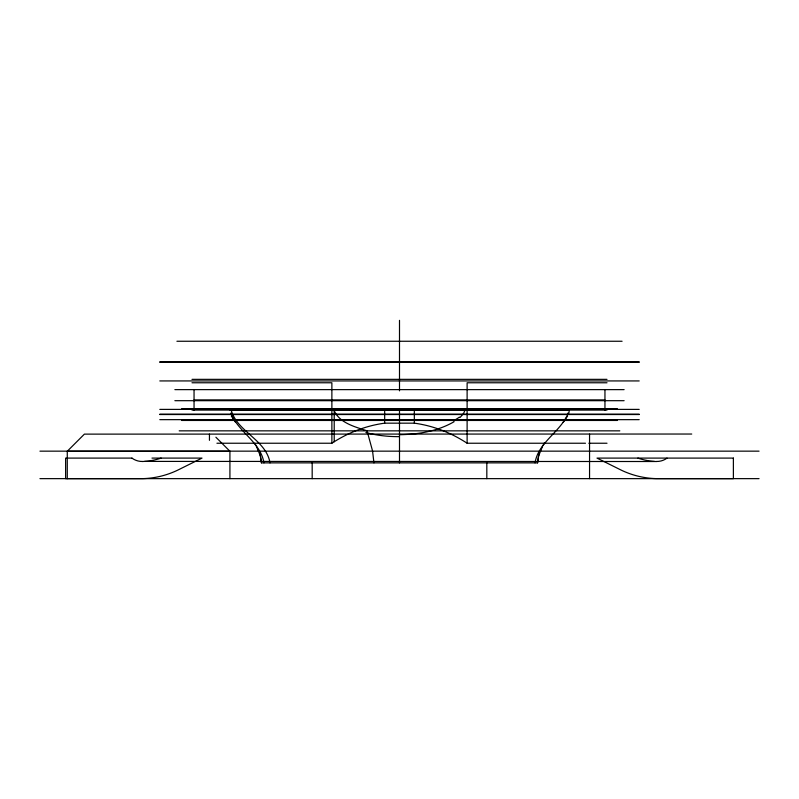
<?xml version="1.0" encoding="UTF-8"?>
<svg xmlns="http://www.w3.org/2000/svg" width="799" height="799" viewBox="0 0 799 799"><rect width="100%" height="100%" fill="white"/><g stroke="black" fill="none" stroke-linecap="round" stroke-linejoin="round"><path stroke-width="1.2" d="M256.319 446.132L260.514 456.259L261.453 462.871L537.547 462.871L539.155 452.993M537.547 462.871L538.456 456.299L542.551 446.301M535.04 462.871C538.047 443.535 557.802 433.318 566.471 416.858M568.848 413.093L569.288 410.326L229.703 410.326M464.938 410.326L463.55 413.483L460.534 416.948A37.054 32.559 49.9 0 1 459.825 417.597M566.99 415.88L567.989 413.053M543.01 445.452L544.419 442.906M563.225 422.301L567.61 416.029M67.276 478.651L67.276 451.255L84.394 434.127L691.734 434.037M216.928 443.235L331.875 443.235C347.735 432.828 365.832 425.697 384.669 423.17L414.331 423.17C433.168 425.697 451.265 432.828 467.115 443.235L585.467 443.235M454.152 421.672C437.712 431.23 418.296 434.456 399.5 434.696M161.138 458.097A64.01 64.01 0 0 1 144.539 461.393L142.342 461.512M176.919 341.253L622.081 341.253M159.8 361.877L639.2 361.877M159.8 362.217L639.2 362.217M191.99 379.345L607.01 379.345M159.8 380.933L639.2 380.933M191.99 382.771L331.875 382.771L331.875 443.235M607.01 382.771L467.115 382.771L467.115 443.235M174.871 389.632L624.129 389.632M194.047 399.89L604.953 399.89M174.871 400.689L624.129 400.689M181.713 408.599L617.287 408.599M159.8 409.388L639.2 409.388M191.99 410.087L607.01 410.087M159.8 414.182L639.2 414.182M159.8 414.521L639.2 414.521M159.8 419.655L639.2 419.655M181.713 420.454L617.287 420.454M179.186 430.851L619.814 430.851M588.813 443.235L607.01 443.235M39.95 451.155L759.05 451.155M67.276 451.255L229.922 451.255L229.922 478.651M131.985 458.097L65.618 458.097L65.618 478.631L142.981 478.631A86.282 86.282 0 0 0 177.987 470.012L202.007 458.097L151.98 458.097M144.539 461.403L656.658 461.512M39.95 478.641L759.05 478.641M215.9 437.223L229.922 451.255M231.35 415.989L235.296 421.992M254.891 443.565L255.85 445.273M232.469 416.808C241.118 433.318 260.873 443.535 263.96 462.871M231.001 413.043L231.97 415.85M259.795 452.903L261.453 462.871M334.062 410.326C339.355 423.041 355.245 426.886 367.051 430.841L372.554 450.956L373.942 462.871M231.251 410.326C237.343 431.989 266.217 439.889 270.012 462.871M604.953 389.612L604.953 410.157M589.552 434.127L589.552 478.651M547.994 409.517L547.994 410.157M542.391 409.517L542.391 410.157M537.727 409.517L537.727 410.157M486.821 462.571L486.821 478.651M414.331 410.087L414.331 423.17M399.5 320.349L399.5 390.851M399.5 410.326L399.5 462.871M384.669 410.087L384.669 423.17M334.212 410.087L334.212 441.727M312.179 462.571L312.179 478.651M261.273 409.517L261.273 410.157M251.006 409.517L251.006 410.157M209.448 434.127L209.448 440.319M194.047 389.612L194.047 410.157M399.5 436.634A83.985 53.613 -1.1 0 1 365.892 432.549M459.405 417.128A54.442 46.722 31.7 0 1 453.492 420.683M142.342 461.472A17.079 17.079 0 0 1 131.965 458.127M667.035 458.127A17.079 17.079 0 0 1 656.658 461.472M654.461 461.393A64.01 64.01 0 0 1 637.862 458.097M733.382 458.097L596.993 458.097L621.003 470.022A86.282 86.282 0 0 0 656.019 478.621L733.382 478.631L733.382 458.097"/></g></svg>
